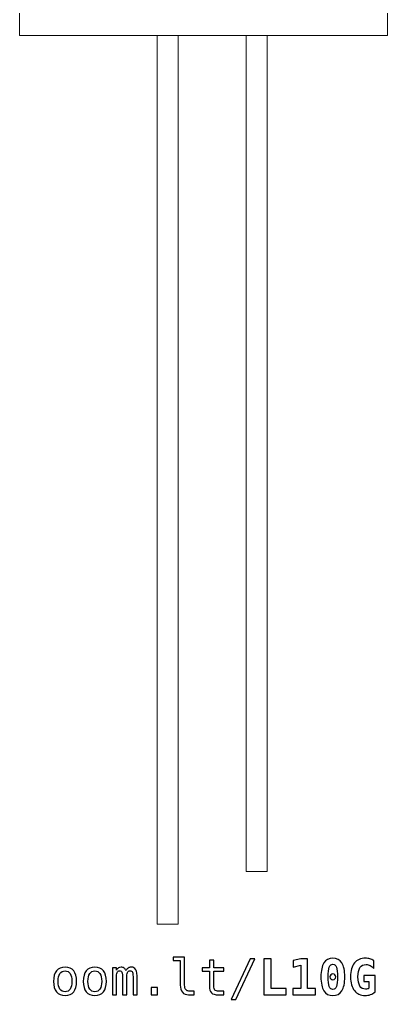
# Model space of a CAD drawing. Header units: centimetres. Extents: x -11.32 to -9.67, y -17.01 to -12.5.
# Drawn here: x -11.05 to -10, y -17.011 to -14.21 of the extents above; entities that cross this region are included whole.
import ezdxf

# ---------------------------------------------------------------- set-up
doc = ezdxf.new("R2010")
doc.units = ezdxf.units.CM
doc.header["$MEASUREMENT"] = 0
doc.layers.add('Layer 1', color=7, linetype='Continuous')

msp = doc.modelspace()

# ---------------------------------------------------------------- linework, layer by layer
at = {"layer": 'Layer 1', "color": 250, "lineweight": 20}
msp.add_lwpolyline([(-11.05011, -14.25501), (-10.00011, -14.25501), (-10.00011, -14.05501), (-11.05011, -14.05501), (-11.05011, -14.25501)], close=True, dxfattribs=at)
for points in [[(-10.657, -14.25501), (-10.657, -14.25501), (-10.597, -14.25501), (-10.597, -14.25501), (-10.597, -14.25501), (-10.597, -14.25501), (-10.597, -16.79501), (-10.597, -16.79501), (-10.597, -16.79501), (-10.597, -16.79501), (-10.657, -16.79501), (-10.657, -16.79501), (-10.657, -16.79501), (-10.657, -16.79501), (-10.657, -14.25501), (-10.657, -14.25501)], [(-10.403, -14.25501), (-10.403, -14.25501), (-10.343, -14.25501), (-10.343, -14.25501), (-10.343, -14.25501), (-10.343, -14.25501), (-10.343, -16.64501), (-10.343, -16.64501), (-10.343, -16.64501), (-10.343, -16.64501), (-10.403, -16.64501), (-10.403, -16.64501), (-10.403, -16.64501), (-10.403, -16.64501), (-10.403, -14.25501), (-10.403, -14.25501)]]:
    msp.add_open_spline(points, degree=3, knots=[0, 0, 0, 0, 0.25, 0.25, 0.25, 0.25, 0.5, 0.5, 0.5, 0.5, 0.75, 0.75, 0.75, 0.75, 1, 1, 1, 1], dxfattribs=at)
at = {"layer": 'Layer 1', "color": 250}
for points, knots in [([(-10.57896, -16.96946), (-10.57896, -16.97515), (-10.57793, -16.97943), (-10.57584, -16.98232), (-10.57584, -16.98232), (-10.57374, -16.98521), (-10.57066, -16.98667), (-10.56657, -16.98667), (-10.56657, -16.98667), (-10.56657, -16.98667), (-10.55175, -16.98667), (-10.55175, -16.98667), (-10.55175, -16.98667), (-10.55175, -16.98667), (-10.55175, -16.99742), (-10.55175, -16.99742), (-10.55175, -16.99742), (-10.55175, -16.99742), (-10.56779, -16.99742), (-10.56779, -16.99742), (-10.56779, -16.99742), (-10.57539, -16.99742), (-10.58124, -16.99497), (-10.58541, -16.99011), (-10.58541, -16.99011), (-10.58957, -16.98524), (-10.59164, -16.97835), (-10.59164, -16.96946), (-10.59164, -16.96946), (-10.59164, -16.96946), (-10.59164, -16.89937), (-10.59164, -16.89937), (-10.59164, -16.89937), (-10.59164, -16.89937), (-10.61196, -16.89937), (-10.61196, -16.89937), (-10.61196, -16.89937), (-10.61196, -16.89937), (-10.61196, -16.88945), (-10.61196, -16.88945), (-10.61196, -16.88945), (-10.61196, -16.88945), (-10.57896, -16.88945), (-10.57896, -16.88945), (-10.57896, -16.88945), (-10.57896, -16.88945), (-10.57896, -16.96946), (-10.57896, -16.96946)], [0, 0, 0, 0, 0.0833333, 0.0833333, 0.0833333, 0.0833333, 0.1666667, 0.1666667, 0.1666667, 0.1666667, 0.25, 0.25, 0.25, 0.25, 0.3333333, 0.3333333, 0.3333333, 0.3333333, 0.4166667, 0.4166667, 0.4166667, 0.4166667, 0.5, 0.5, 0.5, 0.5, 0.5833333, 0.5833333, 0.5833333, 0.5833333, 0.6666667, 0.6666667, 0.6666667, 0.6666667, 0.75, 0.75, 0.75, 0.75, 0.8333333, 0.8333333, 0.8333333, 0.8333333, 0.9166667, 0.9166667, 0.9166667, 0.9166667, 1, 1, 1, 1]), ([(-10.49573, -16.89834), (-10.49573, -16.89834), (-10.49573, -16.92026), (-10.49573, -16.92026), (-10.49573, -16.92026), (-10.49573, -16.92026), (-10.46692, -16.92026), (-10.46692, -16.92026), (-10.46692, -16.92026), (-10.46692, -16.92026), (-10.46692, -16.93011), (-10.46692, -16.93011), (-10.46692, -16.93011), (-10.46692, -16.93011), (-10.49573, -16.93011), (-10.49573, -16.93011), (-10.49573, -16.93011), (-10.49573, -16.93011), (-10.49573, -16.972), (-10.49573, -16.972), (-10.49573, -16.972), (-10.49573, -16.97769), (-10.49465, -16.98166), (-10.49248, -16.9839), (-10.49248, -16.9839), (-10.49032, -16.98615), (-10.48656, -16.98728), (-10.4812, -16.98728), (-10.4812, -16.98728), (-10.4812, -16.98728), (-10.46692, -16.98728), (-10.46692, -16.98728), (-10.46692, -16.98728), (-10.46692, -16.98728), (-10.46692, -16.99742), (-10.46692, -16.99742), (-10.46692, -16.99742), (-10.46692, -16.99742), (-10.48242, -16.99742), (-10.48242, -16.99742), (-10.48242, -16.99742), (-10.49194, -16.99742), (-10.49865, -16.99552), (-10.50255, -16.99171), (-10.50255, -16.99171), (-10.50645, -16.9879), (-10.50841, -16.98131), (-10.50841, -16.972), (-10.50841, -16.972), (-10.50841, -16.972), (-10.50841, -16.93011), (-10.50841, -16.93011), (-10.50841, -16.93011), (-10.50841, -16.93011), (-10.52901, -16.93011), (-10.52901, -16.93011), (-10.52901, -16.93011), (-10.52901, -16.93011), (-10.52901, -16.92026), (-10.52901, -16.92026), (-10.52901, -16.92026), (-10.52901, -16.92026), (-10.50841, -16.92026), (-10.50841, -16.92026), (-10.50841, -16.92026), (-10.50841, -16.92026), (-10.50841, -16.89834), (-10.50841, -16.89834), (-10.50841, -16.89834), (-10.50841, -16.89834), (-10.49573, -16.89834), (-10.49573, -16.89834)], [0, 0, 0, 0, 0.0555556, 0.0555556, 0.0555556, 0.0555556, 0.1111111, 0.1111111, 0.1111111, 0.1111111, 0.1666667, 0.1666667, 0.1666667, 0.1666667, 0.2222222, 0.2222222, 0.2222222, 0.2222222, 0.2777778, 0.2777778, 0.2777778, 0.2777778, 0.3333333, 0.3333333, 0.3333333, 0.3333333, 0.3888889, 0.3888889, 0.3888889, 0.3888889, 0.4444444, 0.4444444, 0.4444444, 0.4444444, 0.5, 0.5, 0.5, 0.5, 0.5555556, 0.5555556, 0.5555556, 0.5555556, 0.6111111, 0.6111111, 0.6111111, 0.6111111, 0.6666667, 0.6666667, 0.6666667, 0.6666667, 0.7222222, 0.7222222, 0.7222222, 0.7222222, 0.7777778, 0.7777778, 0.7777778, 0.7777778, 0.8333333, 0.8333333, 0.8333333, 0.8333333, 0.8888889, 0.8888889, 0.8888889, 0.8888889, 0.9444444, 0.9444444, 0.9444444, 0.9444444, 1, 1, 1, 1]), ([(-10.39182, -16.89455), (-10.39182, -16.89455), (-10.37873, -16.89455), (-10.37873, -16.89455), (-10.37873, -16.89455), (-10.37873, -16.89455), (-10.43289, -17.01052), (-10.43289, -17.01052), (-10.43289, -17.01052), (-10.43289, -17.01052), (-10.44606, -17.01052), (-10.44606, -17.01052), (-10.44606, -17.01052), (-10.44606, -17.01052), (-10.39182, -16.89455), (-10.39182, -16.89455)], [0, 0, 0, 0, 0.25, 0.25, 0.25, 0.25, 0.5, 0.5, 0.5, 0.5, 0.75, 0.75, 0.75, 0.75, 1, 1, 1, 1]), ([(-10.35264, -16.99742), (-10.35264, -16.99742), (-10.35264, -16.89455), (-10.35264, -16.89455), (-10.35264, -16.89455), (-10.35264, -16.89455), (-10.33232, -16.89455), (-10.33232, -16.89455), (-10.33232, -16.89455), (-10.33232, -16.89455), (-10.33232, -16.9795), (-10.33232, -16.9795), (-10.33232, -16.9795), (-10.33232, -16.9795), (-10.28884, -16.9795), (-10.28884, -16.9795), (-10.28884, -16.9795), (-10.28884, -16.9795), (-10.28884, -16.99742), (-10.28884, -16.99742), (-10.28884, -16.99742), (-10.28884, -16.99742), (-10.35264, -16.99742), (-10.35264, -16.99742)], [0, 0, 0, 0, 0.1666667, 0.1666667, 0.1666667, 0.1666667, 0.3333333, 0.3333333, 0.3333333, 0.3333333, 0.5, 0.5, 0.5, 0.5, 0.6666667, 0.6666667, 0.6666667, 0.6666667, 0.8333333, 0.8333333, 0.8333333, 0.8333333, 1, 1, 1, 1]), ([(-10.27023, -16.9795), (-10.27023, -16.9795), (-10.24749, -16.9795), (-10.24749, -16.9795), (-10.24749, -16.9795), (-10.24749, -16.9795), (-10.24749, -16.91273), (-10.24749, -16.91273), (-10.24749, -16.91273), (-10.24749, -16.91273), (-10.26863, -16.91798), (-10.26863, -16.91798), (-10.26863, -16.91798), (-10.26863, -16.91798), (-10.26863, -16.89965), (-10.26863, -16.89965), (-10.26863, -16.89965), (-10.26863, -16.89965), (-10.24735, -16.89455), (-10.24735, -16.89455), (-10.24735, -16.89455), (-10.24735, -16.89455), (-10.22771, -16.89455), (-10.22771, -16.89455), (-10.22771, -16.89455), (-10.22771, -16.89455), (-10.22771, -16.9795), (-10.22771, -16.9795), (-10.22771, -16.9795), (-10.22771, -16.9795), (-10.20497, -16.9795), (-10.20497, -16.9795), (-10.20497, -16.9795), (-10.20497, -16.9795), (-10.20497, -16.99742), (-10.20497, -16.99742), (-10.20497, -16.99742), (-10.20497, -16.99742), (-10.27023, -16.99742), (-10.27023, -16.99742), (-10.27023, -16.99742), (-10.27023, -16.99742), (-10.27023, -16.9795), (-10.27023, -16.9795)], [0, 0, 0, 0, 0.0909091, 0.0909091, 0.0909091, 0.0909091, 0.1818182, 0.1818182, 0.1818182, 0.1818182, 0.2727273, 0.2727273, 0.2727273, 0.2727273, 0.3636364, 0.3636364, 0.3636364, 0.3636364, 0.4545455, 0.4545455, 0.4545455, 0.4545455, 0.5454545, 0.5454545, 0.5454545, 0.5454545, 0.6363636, 0.6363636, 0.6363636, 0.6363636, 0.7272727, 0.7272727, 0.7272727, 0.7272727, 0.8181818, 0.8181818, 0.8181818, 0.8181818, 0.9090909, 0.9090909, 0.9090909, 0.9090909, 1, 1, 1, 1]), ([(-10.18977, -16.94608), (-10.18977, -16.92828), (-10.18695, -16.91492), (-10.18131, -16.90603), (-10.18131, -16.90603), (-10.17564, -16.89714), (-10.16715, -16.89269), (-10.15579, -16.89269), (-10.15579, -16.89269), (-10.14441, -16.89269), (-10.13589, -16.89711), (-10.13022, -16.90598), (-10.13022, -16.90598), (-10.12458, -16.91485), (-10.12176, -16.92823), (-10.12176, -16.94608), (-10.12176, -16.94608), (-10.12176, -16.96391), (-10.12458, -16.97726), (-10.13022, -16.98613), (-10.13022, -16.98613), (-10.13589, -16.995), (-10.14441, -16.99942), (-10.15579, -16.99942), (-10.15579, -16.99942), (-10.16715, -16.99942), (-10.17564, -16.99497), (-10.18131, -16.98608), (-10.18131, -16.98608), (-10.18695, -16.97719), (-10.18977, -16.96386), (-10.18977, -16.94608)], [0, 0, 0, 0, 0.125, 0.125, 0.125, 0.125, 0.25, 0.25, 0.25, 0.25, 0.375, 0.375, 0.375, 0.375, 0.5, 0.5, 0.5, 0.5, 0.625, 0.625, 0.625, 0.625, 0.75, 0.75, 0.75, 0.75, 0.875, 0.875, 0.875, 0.875, 1, 1, 1, 1]), ([(-10.15579, -16.90991), (-10.16049, -16.90991), (-10.1639, -16.91278), (-10.16607, -16.91852), (-10.16607, -16.91852), (-10.16823, -16.92428), (-10.16931, -16.93345), (-10.16931, -16.94608), (-10.16931, -16.94608), (-10.16931, -16.95869), (-10.16823, -16.96783), (-10.16607, -16.9736), (-10.16607, -16.9736), (-10.1639, -16.97933), (-10.16049, -16.9822), (-10.15579, -16.9822), (-10.15579, -16.9822), (-10.15106, -16.9822), (-10.14763, -16.97933), (-10.14546, -16.9736), (-10.14546, -16.9736), (-10.1433, -16.96783), (-10.14222, -16.95869), (-10.14222, -16.94608), (-10.14222, -16.94608), (-10.14222, -16.93345), (-10.1433, -16.92428), (-10.14546, -16.91852), (-10.14546, -16.91852), (-10.14763, -16.91278), (-10.15106, -16.90991), (-10.15579, -16.90991)], [0, 0, 0, 0, 0.125, 0.125, 0.125, 0.125, 0.25, 0.25, 0.25, 0.25, 0.375, 0.375, 0.375, 0.375, 0.5, 0.5, 0.5, 0.5, 0.625, 0.625, 0.625, 0.625, 0.75, 0.75, 0.75, 0.75, 0.875, 0.875, 0.875, 0.875, 1, 1, 1, 1]), ([(-10.0532, -16.97882), (-10.0532, -16.97882), (-10.0532, -16.9592), (-10.0532, -16.9592), (-10.0532, -16.9592), (-10.0532, -16.9592), (-10.06712, -16.9592), (-10.06712, -16.9592), (-10.06712, -16.9592), (-10.06712, -16.9592), (-10.06712, -16.9421), (-10.06712, -16.9421), (-10.06712, -16.9421), (-10.06712, -16.9421), (-10.03542, -16.9421), (-10.03542, -16.9421), (-10.03542, -16.9421), (-10.03542, -16.9421), (-10.03542, -16.98924), (-10.03542, -16.98924), (-10.03542, -16.98924), (-10.03932, -16.99258), (-10.04363, -16.99512), (-10.04833, -16.99683), (-10.04833, -16.99683), (-10.05306, -16.99855), (-10.05809, -16.99942), (-10.06345, -16.99942), (-10.06345, -16.99942), (-10.07679, -16.99942), (-10.08707, -16.99479), (-10.09433, -16.98554), (-10.09433, -16.98554), (-10.1016, -16.97628), (-10.10522, -16.96313), (-10.10522, -16.94608), (-10.10522, -16.94608), (-10.10522, -16.92877), (-10.10155, -16.91555), (-10.09424, -16.9064), (-10.09424, -16.9064), (-10.0869, -16.89726), (-10.07632, -16.89269), (-10.06249, -16.89269), (-10.06249, -16.89269), (-10.05835, -16.89269), (-10.05431, -16.89328), (-10.05031, -16.89446), (-10.05031, -16.89446), (-10.04631, -16.89561), (-10.04255, -16.8973), (-10.03907, -16.89951), (-10.03907, -16.89951), (-10.03907, -16.89951), (-10.03907, -16.92204), (-10.03907, -16.92204), (-10.03907, -16.92204), (-10.04191, -16.91837), (-10.04518, -16.9156), (-10.0489, -16.91374), (-10.0489, -16.91374), (-10.05259, -16.91188), (-10.05663, -16.91094), (-10.06106, -16.91094), (-10.06106, -16.91094), (-10.06877, -16.91094), (-10.07456, -16.91386), (-10.07837, -16.91967), (-10.07837, -16.91967), (-10.08218, -16.92548), (-10.08408, -16.93427), (-10.08408, -16.94608), (-10.08408, -16.94608), (-10.08408, -16.95753), (-10.08225, -16.96623), (-10.07858, -16.97221), (-10.07858, -16.97221), (-10.07488, -16.97818), (-10.06955, -16.98117), (-10.06251, -16.98117), (-10.06251, -16.98117), (-10.0604, -16.98117), (-10.05856, -16.98098), (-10.05699, -16.98058), (-10.05699, -16.98058), (-10.05543, -16.9802), (-10.05416, -16.97962), (-10.0532, -16.97882)], [0, 0, 0, 0, 0.0454545, 0.0454545, 0.0454545, 0.0454545, 0.0909091, 0.0909091, 0.0909091, 0.0909091, 0.1363636, 0.1363636, 0.1363636, 0.1363636, 0.1818182, 0.1818182, 0.1818182, 0.1818182, 0.2272727, 0.2272727, 0.2272727, 0.2272727, 0.2727273, 0.2727273, 0.2727273, 0.2727273, 0.3181818, 0.3181818, 0.3181818, 0.3181818, 0.3636364, 0.3636364, 0.3636364, 0.3636364, 0.4090909, 0.4090909, 0.4090909, 0.4090909, 0.4545455, 0.4545455, 0.4545455, 0.4545455, 0.5, 0.5, 0.5, 0.5, 0.5454545, 0.5454545, 0.5454545, 0.5454545, 0.5909091, 0.5909091, 0.5909091, 0.5909091, 0.6363636, 0.6363636, 0.6363636, 0.6363636, 0.6818182, 0.6818182, 0.6818182, 0.6818182, 0.7272727, 0.7272727, 0.7272727, 0.7272727, 0.7727273, 0.7727273, 0.7727273, 0.7727273, 0.8181818, 0.8181818, 0.8181818, 0.8181818, 0.8636364, 0.8636364, 0.8636364, 0.8636364, 0.9090909, 0.9090909, 0.9090909, 0.9090909, 0.9545455, 0.9545455, 0.9545455, 0.9545455, 1, 1, 1, 1]), ([(-10.92034, -16.9184), (-10.90964, -16.9184), (-10.90145, -16.92186), (-10.89579, -16.92879), (-10.89579, -16.92879), (-10.89012, -16.93573), (-10.88727, -16.94577), (-10.88727, -16.9589), (-10.88727, -16.9589), (-10.88727, -16.97209), (-10.89009, -16.98213), (-10.89574, -16.98905), (-10.89574, -16.98905), (-10.90141, -16.99596), (-10.90959, -16.99942), (-10.92034, -16.99942), (-10.92034, -16.99942), (-10.93106, -16.99942), (-10.93922, -16.99596), (-10.94489, -16.98905), (-10.94489, -16.98905), (-10.95054, -16.98213), (-10.95336, -16.97209), (-10.95336, -16.9589), (-10.95336, -16.9589), (-10.95336, -16.94577), (-10.95054, -16.93573), (-10.94489, -16.92879), (-10.94489, -16.92879), (-10.93922, -16.92186), (-10.93106, -16.9184), (-10.92034, -16.9184)], [0, 0, 0, 0, 0.125, 0.125, 0.125, 0.125, 0.25, 0.25, 0.25, 0.25, 0.375, 0.375, 0.375, 0.375, 0.5, 0.5, 0.5, 0.5, 0.625, 0.625, 0.625, 0.625, 0.75, 0.75, 0.75, 0.75, 0.875, 0.875, 0.875, 0.875, 1, 1, 1, 1]), ([(-10.92034, -16.92915), (-10.92678, -16.92915), (-10.93165, -16.93164), (-10.93497, -16.93665), (-10.93497, -16.93665), (-10.93828, -16.94166), (-10.93993, -16.94909), (-10.93993, -16.9589), (-10.93993, -16.9589), (-10.93993, -16.96868), (-10.93828, -16.97609), (-10.93497, -16.98112), (-10.93497, -16.98112), (-10.93165, -16.98615), (-10.92678, -16.98867), (-10.92034, -16.98867), (-10.92034, -16.98867), (-10.91387, -16.98867), (-10.90898, -16.98615), (-10.90566, -16.98112), (-10.90566, -16.98112), (-10.90235, -16.97609), (-10.9007, -16.96868), (-10.9007, -16.9589), (-10.9007, -16.9589), (-10.9007, -16.94909), (-10.90235, -16.94166), (-10.90566, -16.93665), (-10.90566, -16.93665), (-10.90898, -16.93164), (-10.91387, -16.92915), (-10.92034, -16.92915)], [0, 0, 0, 0, 0.125, 0.125, 0.125, 0.125, 0.25, 0.25, 0.25, 0.25, 0.375, 0.375, 0.375, 0.375, 0.5, 0.5, 0.5, 0.5, 0.625, 0.625, 0.625, 0.625, 0.75, 0.75, 0.75, 0.75, 0.875, 0.875, 0.875, 0.875, 1, 1, 1, 1]), ([(-10.83539, -16.9184), (-10.82469, -16.9184), (-10.8165, -16.92186), (-10.81084, -16.92879), (-10.81084, -16.92879), (-10.80517, -16.93573), (-10.80232, -16.94577), (-10.80232, -16.9589), (-10.80232, -16.9589), (-10.80232, -16.97209), (-10.80514, -16.98213), (-10.81079, -16.98905), (-10.81079, -16.98905), (-10.81646, -16.99596), (-10.82464, -16.99942), (-10.83539, -16.99942), (-10.83539, -16.99942), (-10.84611, -16.99942), (-10.85427, -16.99596), (-10.85994, -16.98905), (-10.85994, -16.98905), (-10.86559, -16.98213), (-10.86841, -16.97209), (-10.86841, -16.9589), (-10.86841, -16.9589), (-10.86841, -16.94577), (-10.86559, -16.93573), (-10.85994, -16.92879), (-10.85994, -16.92879), (-10.85427, -16.92186), (-10.84611, -16.9184), (-10.83539, -16.9184)], [0, 0, 0, 0, 0.125, 0.125, 0.125, 0.125, 0.25, 0.25, 0.25, 0.25, 0.375, 0.375, 0.375, 0.375, 0.5, 0.5, 0.5, 0.5, 0.625, 0.625, 0.625, 0.625, 0.75, 0.75, 0.75, 0.75, 0.875, 0.875, 0.875, 0.875, 1, 1, 1, 1]), ([(-10.83539, -16.92915), (-10.84183, -16.92915), (-10.8467, -16.93164), (-10.85002, -16.93665), (-10.85002, -16.93665), (-10.85333, -16.94166), (-10.85498, -16.94909), (-10.85498, -16.9589), (-10.85498, -16.9589), (-10.85498, -16.96868), (-10.85333, -16.97609), (-10.85002, -16.98112), (-10.85002, -16.98112), (-10.8467, -16.98615), (-10.84183, -16.98867), (-10.83539, -16.98867), (-10.83539, -16.98867), (-10.82892, -16.98867), (-10.82403, -16.98615), (-10.82071, -16.98112), (-10.82071, -16.98112), (-10.8174, -16.97609), (-10.81575, -16.96868), (-10.81575, -16.9589), (-10.81575, -16.9589), (-10.81575, -16.94909), (-10.8174, -16.94166), (-10.82071, -16.93665), (-10.82071, -16.93665), (-10.82403, -16.93164), (-10.82892, -16.92915), (-10.83539, -16.92915)], [0, 0, 0, 0, 0.125, 0.125, 0.125, 0.125, 0.25, 0.25, 0.25, 0.25, 0.375, 0.375, 0.375, 0.375, 0.5, 0.5, 0.5, 0.5, 0.625, 0.625, 0.625, 0.625, 0.75, 0.75, 0.75, 0.75, 0.875, 0.875, 0.875, 0.875, 1, 1, 1, 1]), ([(-10.74632, -16.92811), (-10.74477, -16.9248), (-10.74277, -16.92235), (-10.74035, -16.92077), (-10.74035, -16.92077), (-10.73795, -16.9192), (-10.73503, -16.9184), (-10.73165, -16.9184), (-10.73165, -16.9184), (-10.72544, -16.9184), (-10.72107, -16.9208), (-10.71853, -16.9256), (-10.71853, -16.9256), (-10.71596, -16.93039), (-10.71469, -16.93942), (-10.71469, -16.95271), (-10.71469, -16.95271), (-10.71469, -16.95271), (-10.71469, -16.99742), (-10.71469, -16.99742), (-10.71469, -16.99742), (-10.71469, -16.99742), (-10.72626, -16.99742), (-10.72626, -16.99742), (-10.72626, -16.99742), (-10.72626, -16.99742), (-10.72626, -16.95325), (-10.72626, -16.95325), (-10.72626, -16.95325), (-10.72626, -16.94236), (-10.72687, -16.93561), (-10.7281, -16.93296), (-10.7281, -16.93296), (-10.7293, -16.93032), (-10.73153, -16.92901), (-10.73475, -16.92901), (-10.73475, -16.92901), (-10.73842, -16.92901), (-10.74094, -16.93042), (-10.7423, -16.93324), (-10.7423, -16.93324), (-10.74364, -16.93606), (-10.74432, -16.94274), (-10.74432, -16.95325), (-10.74432, -16.95325), (-10.74432, -16.95325), (-10.74432, -16.99742), (-10.74432, -16.99742), (-10.74432, -16.99742), (-10.74432, -16.99742), (-10.7559, -16.99742), (-10.7559, -16.99742), (-10.7559, -16.99742), (-10.7559, -16.99742), (-10.7559, -16.95325), (-10.7559, -16.95325), (-10.7559, -16.95325), (-10.7559, -16.94222), (-10.75655, -16.93543), (-10.75787, -16.93286), (-10.75787, -16.93286), (-10.75916, -16.9303), (-10.76152, -16.92901), (-10.76493, -16.92901), (-10.76493, -16.92901), (-10.76829, -16.92901), (-10.77062, -16.93042), (-10.77191, -16.93324), (-10.77191, -16.93324), (-10.77323, -16.93606), (-10.77389, -16.94274), (-10.77389, -16.95325), (-10.77389, -16.95325), (-10.77389, -16.95325), (-10.77389, -16.99742), (-10.77389, -16.99742), (-10.77389, -16.99742), (-10.77389, -16.99742), (-10.78539, -16.99742), (-10.78539, -16.99742), (-10.78539, -16.99742), (-10.78539, -16.99742), (-10.78539, -16.92026), (-10.78539, -16.92026), (-10.78539, -16.92026), (-10.78539, -16.92026), (-10.77389, -16.92026), (-10.77389, -16.92026), (-10.77389, -16.92026), (-10.77389, -16.92026), (-10.77389, -16.92686), (-10.77389, -16.92686), (-10.77389, -16.92686), (-10.77238, -16.92411), (-10.77048, -16.92202), (-10.7682, -16.92056), (-10.7682, -16.92056), (-10.76594, -16.91913), (-10.76335, -16.9184), (-10.76046, -16.9184), (-10.76046, -16.9184), (-10.75695, -16.9184), (-10.75406, -16.9192), (-10.75173, -16.9208), (-10.75173, -16.9208), (-10.7494, -16.92242), (-10.74762, -16.92484), (-10.74632, -16.92811)], [0, 0, 0, 0, 0.037037, 0.037037, 0.037037, 0.037037, 0.0740741, 0.0740741, 0.0740741, 0.0740741, 0.1111111, 0.1111111, 0.1111111, 0.1111111, 0.1481481, 0.1481481, 0.1481481, 0.1481481, 0.1851852, 0.1851852, 0.1851852, 0.1851852, 0.2222222, 0.2222222, 0.2222222, 0.2222222, 0.2592593, 0.2592593, 0.2592593, 0.2592593, 0.2962963, 0.2962963, 0.2962963, 0.2962963, 0.3333333, 0.3333333, 0.3333333, 0.3333333, 0.3703704, 0.3703704, 0.3703704, 0.3703704, 0.4074074, 0.4074074, 0.4074074, 0.4074074, 0.4444444, 0.4444444, 0.4444444, 0.4444444, 0.4814815, 0.4814815, 0.4814815, 0.4814815, 0.5185185, 0.5185185, 0.5185185, 0.5185185, 0.5555556, 0.5555556, 0.5555556, 0.5555556, 0.5925926, 0.5925926, 0.5925926, 0.5925926, 0.6296296, 0.6296296, 0.6296296, 0.6296296, 0.6666667, 0.6666667, 0.6666667, 0.6666667, 0.7037037, 0.7037037, 0.7037037, 0.7037037, 0.7407407, 0.7407407, 0.7407407, 0.7407407, 0.7777778, 0.7777778, 0.7777778, 0.7777778, 0.8148148, 0.8148148, 0.8148148, 0.8148148, 0.8518519, 0.8518519, 0.8518519, 0.8518519, 0.8888889, 0.8888889, 0.8888889, 0.8888889, 0.9259259, 0.9259259, 0.9259259, 0.9259259, 0.962963, 0.962963, 0.962963, 0.962963, 1, 1, 1, 1]), ([(-10.16435, -16.94608), (-10.16435, -16.94366), (-10.16353, -16.94161), (-10.16186, -16.93996), (-10.16186, -16.93996), (-10.16021, -16.93829), (-10.15819, -16.93747), (-10.15579, -16.93747), (-10.15579, -16.93747), (-10.15337, -16.93747), (-10.15132, -16.93829), (-10.14967, -16.93996), (-10.14967, -16.93996), (-10.148, -16.94161), (-10.14718, -16.94366), (-10.14718, -16.94608), (-10.14718, -16.94608), (-10.14718, -16.94848), (-10.148, -16.9505), (-10.14967, -16.95215), (-10.14967, -16.95215), (-10.15132, -16.95382), (-10.15337, -16.95464), (-10.15579, -16.95464), (-10.15579, -16.95464), (-10.15819, -16.95464), (-10.16021, -16.95382), (-10.16186, -16.95219), (-10.16186, -16.95219), (-10.16353, -16.95057), (-10.16435, -16.94853), (-10.16435, -16.94608)], [0, 0, 0, 0, 0.125, 0.125, 0.125, 0.125, 0.25, 0.25, 0.25, 0.25, 0.375, 0.375, 0.375, 0.375, 0.5, 0.5, 0.5, 0.5, 0.625, 0.625, 0.625, 0.625, 0.75, 0.75, 0.75, 0.75, 0.875, 0.875, 0.875, 0.875, 1, 1, 1, 1]), ([(-10.67424, -16.97639), (-10.67424, -16.97639), (-10.65688, -16.97639), (-10.65688, -16.97639), (-10.65688, -16.97639), (-10.65688, -16.97639), (-10.65688, -16.99742), (-10.65688, -16.99742), (-10.65688, -16.99742), (-10.65688, -16.99742), (-10.67424, -16.99742), (-10.67424, -16.99742), (-10.67424, -16.99742), (-10.67424, -16.99742), (-10.67424, -16.97639), (-10.67424, -16.97639)], [0, 0, 0, 0, 0.25, 0.25, 0.25, 0.25, 0.5, 0.5, 0.5, 0.5, 0.75, 0.75, 0.75, 0.75, 1, 1, 1, 1])]:
    msp.add_open_spline(points, degree=3, knots=knots, dxfattribs=at)

doc.saveas('drawing.dxf')
